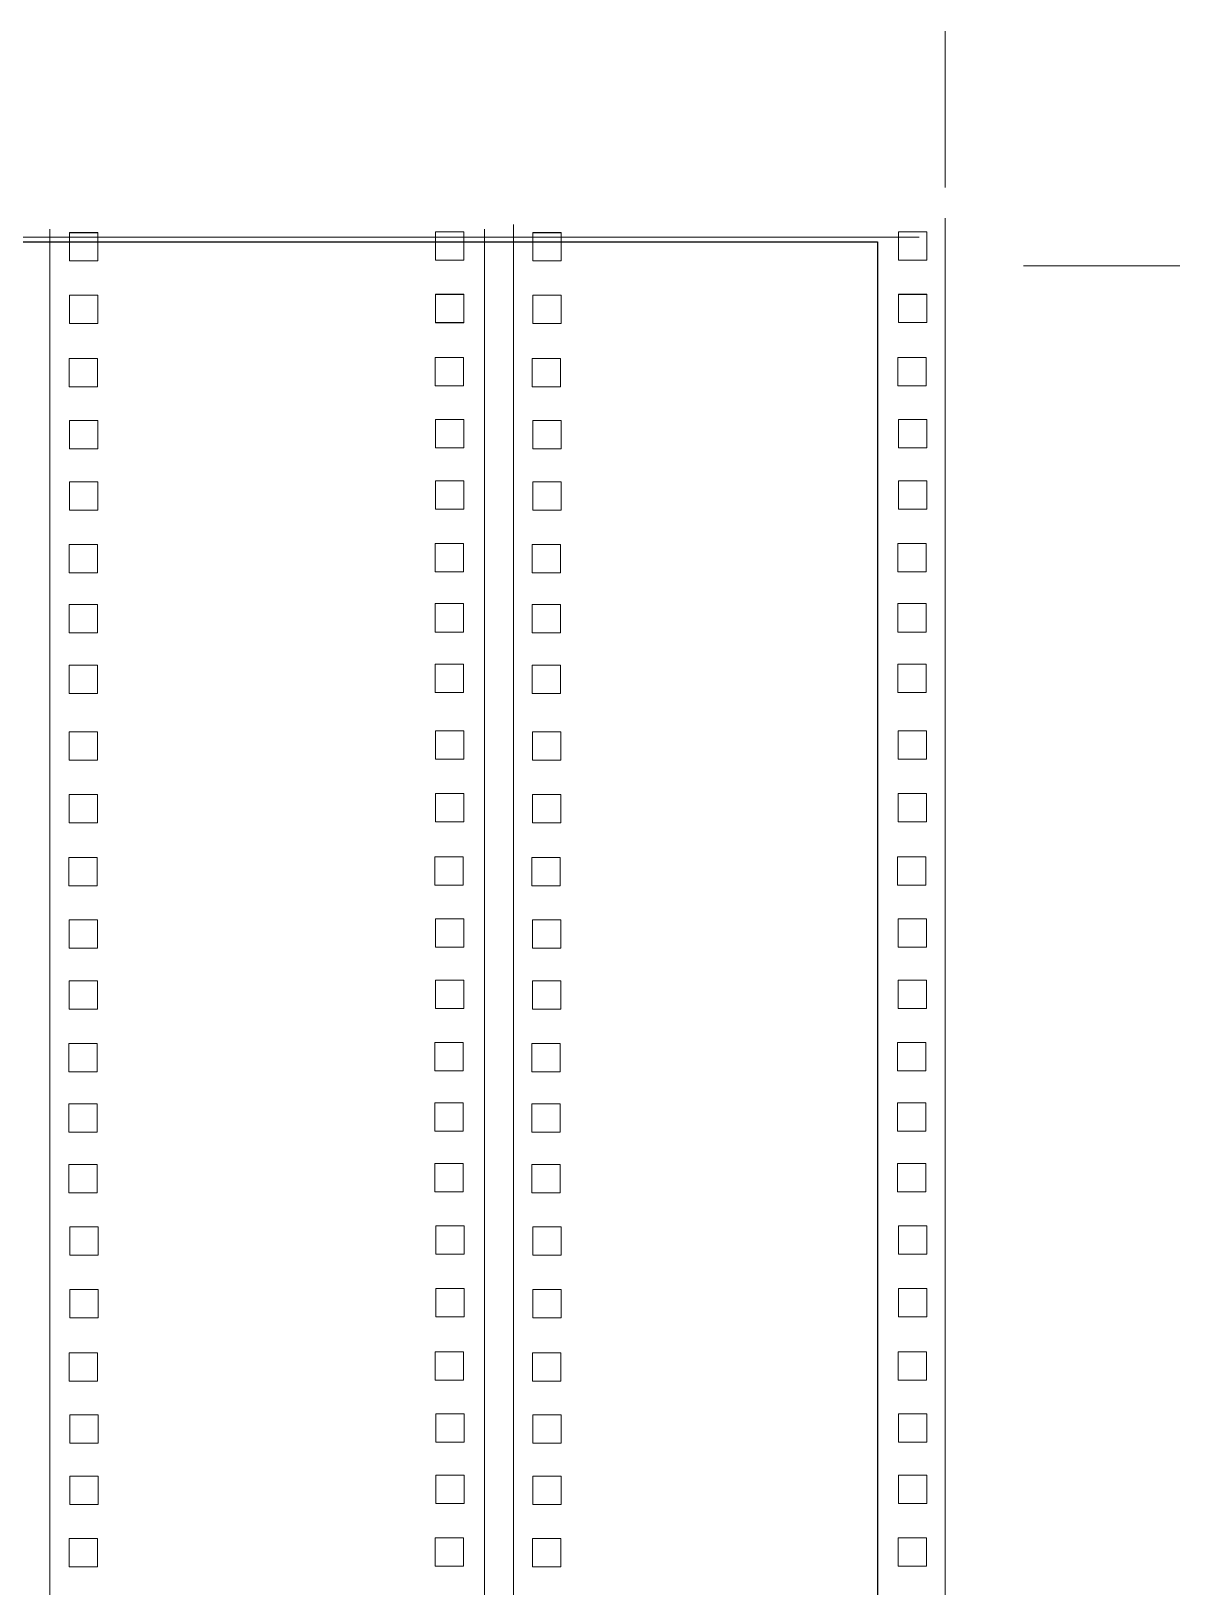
# Model space of a CAD drawing. Header units: inches. Extents: x 12 to 198, y 21 to 276.
# Drawn here: x 104.5 to 197.8, y 149.8 to 276.1 of the extents above; entities that cross this region are included whole.
import ezdxf

# ---------------------------------------------------------------- set-up
doc = ezdxf.new("R2010")
doc.units = ezdxf.units.IN
doc.header["$MEASUREMENT"] = 0
doc.layers.add('Capa 1', color=7, linetype='Continuous')
picture_1 = doc.add_image_def('image1.png', size_in_pixel=(874, 1383))

# ---------------------------------------------------------------- blocks, each defined once
blk = doc.blocks.new('block 15')
at = {"layer": 'Capa 1', "color": 7, "lineweight": 9}
blk.add_lwpolyline([(178.71, 276.06), (178.71, 263.36)], dxfattribs=at)
blk = doc.blocks.new('block 16')
at = {"layer": 'Capa 1', "color": 7, "lineweight": 9}
blk.add_lwpolyline([(197.76, 257.01), (185.06, 257.01)], dxfattribs=at)
blk = doc.blocks.new('block 10')
at = {"layer": 'Capa 1'}
for name in ['block 15', 'block 16']:
    blk.add_blockref(name, (0, 0), dxfattribs=at)
blk = doc.blocks.new('block 20')
at = {"layer": 'Capa 1'}
image = blk.add_image(picture_1, insert=(35.62, 43.38), size_in_units=(137.61, 215.58), dxfattribs=at)
blk = doc.blocks.new('block 357')
at = {"layer": 'Capa 1', "lineweight": 0}
blk.add_lwpolyline([(109.91, 232.11), (107.61, 232.11), (107.61, 234.41), (109.91, 234.41), (109.91, 232.11)], dxfattribs=at)
blk = doc.blocks.new('block 358')
at = {"layer": 'Capa 1', "lineweight": 0}
blk.add_lwpolyline([(109.91, 232.11), (107.61, 232.11), (107.61, 234.41), (109.91, 234.41), (109.91, 232.11), (109.91, 232.11)], dxfattribs=at)
blk = doc.blocks.new('block 359')
at = {"layer": 'Capa 1', "lineweight": 0}
blk.add_lwpolyline([(109.91, 227.23), (107.61, 227.23), (107.61, 229.53), (109.91, 229.53), (109.91, 227.23)], dxfattribs=at)
blk = doc.blocks.new('block 360')
at = {"layer": 'Capa 1', "lineweight": 0}
blk.add_lwpolyline([(109.91, 227.23), (107.61, 227.23), (107.61, 229.53), (109.91, 229.53), (109.91, 227.23), (109.91, 227.23)], dxfattribs=at)
blk = doc.blocks.new('block 361')
at = {"layer": 'Capa 1', "lineweight": 0}
blk.add_lwpolyline([(109.91, 222.3), (107.61, 222.3), (107.61, 224.6), (109.91, 224.6), (109.91, 222.3)], dxfattribs=at)
blk = doc.blocks.new('block 362')
at = {"layer": 'Capa 1', "lineweight": 0}
blk.add_lwpolyline([(109.91, 222.3), (107.61, 222.3), (107.61, 224.6), (109.91, 224.6), (109.91, 222.3), (109.91, 222.3)], dxfattribs=at)
blk = doc.blocks.new('block 363')
at = {"layer": 'Capa 1', "lineweight": 0}
blk.add_lwpolyline([(109.96, 237.19), (107.66, 237.19), (107.66, 239.49), (109.96, 239.49), (109.96, 237.19)], dxfattribs=at)
blk = doc.blocks.new('block 364')
at = {"layer": 'Capa 1', "lineweight": 0}
blk.add_lwpolyline([(109.96, 237.19), (107.66, 237.19), (107.66, 239.49), (109.96, 239.49), (109.96, 237.19), (109.96, 237.19)], dxfattribs=at)
blk = doc.blocks.new('block 365')
at = {"layer": 'Capa 1', "lineweight": 0}
blk.add_lwpolyline([(109.96, 252.33), (107.66, 252.33), (107.66, 254.63), (109.96, 254.63), (109.96, 252.33)], dxfattribs=at)
blk = doc.blocks.new('block 366')
at = {"layer": 'Capa 1', "lineweight": 0}
blk.add_lwpolyline([(109.96, 252.33), (107.66, 252.33), (107.66, 254.63), (109.96, 254.63), (109.96, 252.33), (109.96, 252.33)], dxfattribs=at)
blk = doc.blocks.new('block 367')
at = {"layer": 'Capa 1', "lineweight": 0}
blk.add_lwpolyline([(109.91, 247.2), (107.61, 247.2), (107.61, 249.5), (109.91, 249.5), (109.91, 247.2)], dxfattribs=at)
blk = doc.blocks.new('block 368')
at = {"layer": 'Capa 1', "lineweight": 0}
blk.add_lwpolyline([(109.91, 247.2), (107.61, 247.2), (107.61, 249.5), (109.91, 249.5), (109.91, 247.2), (109.91, 247.2)], dxfattribs=at)
blk = doc.blocks.new('block 369')
at = {"layer": 'Capa 1', "lineweight": 0}
blk.add_lwpolyline([(109.96, 242.16), (107.66, 242.16), (107.66, 244.46), (109.96, 244.46), (109.96, 242.16)], dxfattribs=at)
blk = doc.blocks.new('block 370')
at = {"layer": 'Capa 1', "lineweight": 0}
blk.add_lwpolyline([(109.96, 242.16), (107.66, 242.16), (107.66, 244.46), (109.96, 244.46), (109.96, 242.16), (109.96, 242.16)], dxfattribs=at)
blk = doc.blocks.new('block 371')
at = {"layer": 'Capa 1', "lineweight": 0}
blk.add_lwpolyline([(109.96, 257.41), (107.66, 257.41), (107.66, 259.71), (109.96, 259.71), (109.96, 257.41)], dxfattribs=at)
blk = doc.blocks.new('block 372')
at = {"layer": 'Capa 1', "lineweight": 0}
blk.add_lwpolyline([(109.96, 257.41), (107.66, 257.41), (107.66, 259.7), (109.96, 259.7), (109.96, 257.41), (109.96, 257.41)], dxfattribs=at)
blk = doc.blocks.new('block 373')
at = {"layer": 'Capa 1', "lineweight": 0}
blk.add_lwpolyline([(109.89, 191.6), (107.59, 191.6), (107.59, 193.9), (109.89, 193.9), (109.89, 191.6)], dxfattribs=at)
blk = doc.blocks.new('block 374')
at = {"layer": 'Capa 1', "lineweight": 0}
blk.add_lwpolyline([(109.89, 191.6), (107.59, 191.6), (107.59, 193.9), (109.89, 193.9), (109.89, 191.6), (109.89, 191.6)], dxfattribs=at)
blk = doc.blocks.new('block 375')
at = {"layer": 'Capa 1', "lineweight": 0}
blk.add_lwpolyline([(109.89, 186.71), (107.59, 186.71), (107.59, 189.01), (109.89, 189.01), (109.89, 186.71)], dxfattribs=at)
blk = doc.blocks.new('block 376')
at = {"layer": 'Capa 1', "lineweight": 0}
blk.add_lwpolyline([(109.89, 186.71), (107.59, 186.71), (107.59, 189.01), (109.89, 189.01), (109.89, 186.71), (109.89, 186.71)], dxfattribs=at)
blk = doc.blocks.new('block 377')
at = {"layer": 'Capa 1', "lineweight": 0}
blk.add_lwpolyline([(109.89, 181.79), (107.59, 181.79), (107.59, 184.09), (109.89, 184.09), (109.89, 181.79)], dxfattribs=at)
blk = doc.blocks.new('block 378')
at = {"layer": 'Capa 1', "lineweight": 0}
blk.add_lwpolyline([(109.89, 181.79), (107.59, 181.79), (107.59, 184.09), (109.89, 184.09), (109.89, 181.79), (109.89, 181.79)], dxfattribs=at)
blk = doc.blocks.new('block 379')
at = {"layer": 'Capa 1', "lineweight": 0}
blk.add_lwpolyline([(109.93, 196.68), (107.63, 196.68), (107.63, 198.98), (109.93, 198.98), (109.93, 196.68)], dxfattribs=at)
blk = doc.blocks.new('block 380')
at = {"layer": 'Capa 1', "lineweight": 0}
blk.add_lwpolyline([(109.93, 196.68), (107.63, 196.68), (107.63, 198.98), (109.93, 198.98), (109.93, 196.68), (109.93, 196.68)], dxfattribs=at)
blk = doc.blocks.new('block 381')
at = {"layer": 'Capa 1', "lineweight": 0}
blk.add_lwpolyline([(109.93, 211.81), (107.63, 211.81), (107.63, 214.11), (109.93, 214.11), (109.93, 211.81)], dxfattribs=at)
blk = doc.blocks.new('block 382')
at = {"layer": 'Capa 1', "lineweight": 0}
blk.add_lwpolyline([(109.93, 211.81), (107.63, 211.81), (107.63, 214.12), (109.93, 214.12), (109.93, 211.81), (109.93, 211.81)], dxfattribs=at)
blk = doc.blocks.new('block 383')
at = {"layer": 'Capa 1', "lineweight": 0}
blk.add_lwpolyline([(109.89, 206.69), (107.59, 206.69), (107.59, 208.99), (109.89, 208.99), (109.89, 206.69)], dxfattribs=at)
blk = doc.blocks.new('block 384')
at = {"layer": 'Capa 1', "lineweight": 0}
blk.add_lwpolyline([(109.89, 206.69), (107.59, 206.69), (107.59, 208.99), (109.89, 208.99), (109.89, 206.69), (109.89, 206.69)], dxfattribs=at)
blk = doc.blocks.new('block 385')
at = {"layer": 'Capa 1', "lineweight": 0}
blk.add_lwpolyline([(109.93, 201.65), (107.63, 201.65), (107.63, 203.95), (109.93, 203.95), (109.93, 201.65)], dxfattribs=at)
blk = doc.blocks.new('block 386')
at = {"layer": 'Capa 1', "lineweight": 0}
blk.add_lwpolyline([(109.93, 201.65), (107.63, 201.65), (107.63, 203.95), (109.93, 203.95), (109.93, 201.65), (109.93, 201.65)], dxfattribs=at)
blk = doc.blocks.new('block 387')
at = {"layer": 'Capa 1', "lineweight": 0}
blk.add_lwpolyline([(109.93, 216.89), (107.63, 216.89), (107.63, 219.19), (109.93, 219.19), (109.93, 216.89)], dxfattribs=at)
blk = doc.blocks.new('block 388')
at = {"layer": 'Capa 1', "lineweight": 0}
blk.add_lwpolyline([(109.93, 216.89), (107.63, 216.89), (107.63, 219.19), (109.93, 219.19), (109.93, 216.89), (109.93, 216.89)], dxfattribs=at)
blk = doc.blocks.new('block 389')
at = {"layer": 'Capa 1', "lineweight": 0}
blk.add_lwpolyline([(109.92, 151.43), (107.62, 151.43), (107.62, 153.73), (109.92, 153.73), (109.92, 151.43)], dxfattribs=at)
blk = doc.blocks.new('block 390')
at = {"layer": 'Capa 1', "lineweight": 0}
blk.add_lwpolyline([(109.92, 151.43), (107.62, 151.43), (107.62, 153.73), (109.92, 153.73), (109.92, 151.43), (109.92, 151.43)], dxfattribs=at)
blk = doc.blocks.new('block 395')
at = {"layer": 'Capa 1', "lineweight": 0}
blk.add_lwpolyline([(109.97, 156.5), (107.67, 156.5), (107.67, 158.8), (109.97, 158.8), (109.97, 156.5)], dxfattribs=at)
blk = doc.blocks.new('block 396')
at = {"layer": 'Capa 1', "lineweight": 0}
blk.add_lwpolyline([(109.97, 156.5), (107.67, 156.5), (107.67, 158.8), (109.97, 158.8), (109.97, 156.5), (109.97, 156.5)], dxfattribs=at)
blk = doc.blocks.new('block 397')
at = {"layer": 'Capa 1', "lineweight": 0}
blk.add_lwpolyline([(109.97, 171.64), (107.67, 171.64), (107.67, 173.94), (109.97, 173.94), (109.97, 171.64)], dxfattribs=at)
blk = doc.blocks.new('block 398')
at = {"layer": 'Capa 1', "lineweight": 0}
blk.add_lwpolyline([(109.97, 171.64), (107.67, 171.64), (107.67, 173.94), (109.97, 173.94), (109.97, 171.64), (109.97, 171.64)], dxfattribs=at)
blk = doc.blocks.new('block 399')
at = {"layer": 'Capa 1', "lineweight": 0}
blk.add_lwpolyline([(109.92, 166.51), (107.62, 166.51), (107.62, 168.81), (109.92, 168.81), (109.92, 166.51)], dxfattribs=at)
blk = doc.blocks.new('block 400')
at = {"layer": 'Capa 1', "lineweight": 0}
blk.add_lwpolyline([(109.92, 166.51), (107.62, 166.51), (107.62, 168.81), (109.92, 168.81), (109.92, 166.51), (109.92, 166.51)], dxfattribs=at)
blk = doc.blocks.new('block 401')
at = {"layer": 'Capa 1', "lineweight": 0}
blk.add_lwpolyline([(109.97, 161.48), (107.67, 161.48), (107.67, 163.78), (109.97, 163.78), (109.97, 161.48)], dxfattribs=at)
blk = doc.blocks.new('block 402')
at = {"layer": 'Capa 1', "lineweight": 0}
blk.add_lwpolyline([(109.97, 161.48), (107.67, 161.48), (107.67, 163.78), (109.97, 163.78), (109.97, 161.48), (109.97, 161.48)], dxfattribs=at)
blk = doc.blocks.new('block 403')
at = {"layer": 'Capa 1', "lineweight": 0}
blk.add_lwpolyline([(109.97, 176.72), (107.67, 176.72), (107.67, 179.02), (109.97, 179.02), (109.97, 176.72)], dxfattribs=at)
blk = doc.blocks.new('block 404')
at = {"layer": 'Capa 1', "lineweight": 0}
blk.add_lwpolyline([(109.97, 176.72), (107.67, 176.72), (107.67, 179.02), (109.97, 179.02), (109.97, 176.72), (109.97, 176.72)], dxfattribs=at)
blk = doc.blocks.new('block 443')
at = {"layer": 'Capa 1', "lineweight": 0}
blk.add_lwpolyline([(139.62, 232.19), (137.32, 232.19), (137.32, 234.49), (139.62, 234.49), (139.62, 232.19)], dxfattribs=at)
blk = doc.blocks.new('block 444')
at = {"layer": 'Capa 1', "lineweight": 0}
blk.add_lwpolyline([(139.62, 232.19), (137.32, 232.19), (137.32, 234.49), (139.62, 234.49), (139.62, 232.19), (139.62, 232.19)], dxfattribs=at)
blk = doc.blocks.new('block 445')
at = {"layer": 'Capa 1', "lineweight": 0}
blk.add_lwpolyline([(139.62, 227.3), (137.32, 227.3), (137.32, 229.6), (139.62, 229.6), (139.62, 227.3)], dxfattribs=at)
blk = doc.blocks.new('block 446')
at = {"layer": 'Capa 1', "lineweight": 0}
blk.add_lwpolyline([(139.62, 227.3), (137.32, 227.3), (137.32, 229.6), (139.62, 229.6), (139.62, 227.3), (139.62, 227.3)], dxfattribs=at)
blk = doc.blocks.new('block 447')
at = {"layer": 'Capa 1', "lineweight": 0}
blk.add_lwpolyline([(139.62, 222.38), (137.32, 222.38), (137.32, 224.68), (139.62, 224.68), (139.62, 222.38)], dxfattribs=at)
blk = doc.blocks.new('block 448')
at = {"layer": 'Capa 1', "lineweight": 0}
blk.add_lwpolyline([(139.62, 222.38), (137.32, 222.38), (137.32, 224.68), (139.62, 224.68), (139.62, 222.38), (139.62, 222.38)], dxfattribs=at)
blk = doc.blocks.new('block 449')
at = {"layer": 'Capa 1', "lineweight": 0}
blk.add_lwpolyline([(139.66, 237.27), (137.36, 237.27), (137.36, 239.57), (139.66, 239.57), (139.66, 237.27)], dxfattribs=at)
blk = doc.blocks.new('block 450')
at = {"layer": 'Capa 1', "lineweight": 0}
blk.add_lwpolyline([(139.66, 237.27), (137.36, 237.27), (137.36, 239.57), (139.66, 239.57), (139.66, 237.27), (139.66, 237.27)], dxfattribs=at)
blk = doc.blocks.new('block 451')
at = {"layer": 'Capa 1', "lineweight": 0}
blk.add_lwpolyline([(139.66, 252.4), (137.36, 252.4), (137.36, 254.71), (139.66, 254.71), (139.66, 252.4)], dxfattribs=at)
blk = doc.blocks.new('block 452')
at = {"layer": 'Capa 1', "lineweight": 0}
blk.add_lwpolyline([(139.66, 252.41), (137.36, 252.41), (137.36, 254.7), (139.66, 254.7), (139.66, 252.41), (139.66, 252.41)], dxfattribs=at)
blk = doc.blocks.new('block 453')
at = {"layer": 'Capa 1', "lineweight": 0}
blk.add_lwpolyline([(139.62, 247.28), (137.32, 247.28), (137.32, 249.58), (139.62, 249.58), (139.62, 247.28)], dxfattribs=at)
blk = doc.blocks.new('block 454')
at = {"layer": 'Capa 1', "lineweight": 0}
blk.add_lwpolyline([(139.62, 247.28), (137.32, 247.28), (137.32, 249.58), (139.62, 249.58), (139.62, 247.28), (139.62, 247.28)], dxfattribs=at)
blk = doc.blocks.new('block 455')
at = {"layer": 'Capa 1', "lineweight": 0}
blk.add_lwpolyline([(139.66, 242.24), (137.36, 242.24), (137.36, 244.54), (139.66, 244.54), (139.66, 242.24)], dxfattribs=at)
blk = doc.blocks.new('block 456')
at = {"layer": 'Capa 1', "lineweight": 0}
blk.add_lwpolyline([(139.66, 242.24), (137.36, 242.24), (137.36, 244.54), (139.66, 244.54), (139.66, 242.24), (139.66, 242.24)], dxfattribs=at)
blk = doc.blocks.new('block 457')
at = {"layer": 'Capa 1', "lineweight": 0}
blk.add_lwpolyline([(139.66, 257.48), (137.36, 257.48), (137.36, 259.78), (139.66, 259.78), (139.66, 257.48)], dxfattribs=at)
blk = doc.blocks.new('block 458')
at = {"layer": 'Capa 1', "lineweight": 0}
blk.add_lwpolyline([(139.66, 257.48), (137.36, 257.48), (137.36, 259.78), (139.66, 259.78), (139.66, 257.48), (139.66, 257.48)], dxfattribs=at)
blk = doc.blocks.new('block 459')
at = {"layer": 'Capa 1', "lineweight": 0}
blk.add_lwpolyline([(139.59, 191.68), (137.29, 191.68), (137.29, 193.98), (139.59, 193.98), (139.59, 191.68)], dxfattribs=at)
blk = doc.blocks.new('block 460')
at = {"layer": 'Capa 1', "lineweight": 0}
blk.add_lwpolyline([(139.59, 191.68), (137.29, 191.68), (137.29, 193.98), (139.59, 193.98), (139.59, 191.68), (139.59, 191.68)], dxfattribs=at)
blk = doc.blocks.new('block 461')
at = {"layer": 'Capa 1', "lineweight": 0}
blk.add_lwpolyline([(139.59, 186.79), (137.29, 186.79), (137.29, 189.09), (139.59, 189.09), (139.59, 186.79)], dxfattribs=at)
blk = doc.blocks.new('block 462')
at = {"layer": 'Capa 1', "lineweight": 0}
blk.add_lwpolyline([(139.59, 186.79), (137.29, 186.79), (137.29, 189.09), (139.59, 189.09), (139.59, 186.79), (139.59, 186.79)], dxfattribs=at)
blk = doc.blocks.new('block 463')
at = {"layer": 'Capa 1', "lineweight": 0}
blk.add_lwpolyline([(139.59, 181.86), (137.29, 181.86), (137.29, 184.16), (139.59, 184.16), (139.59, 181.86)], dxfattribs=at)
blk = doc.blocks.new('block 464')
at = {"layer": 'Capa 1', "lineweight": 0}
blk.add_lwpolyline([(139.59, 181.86), (137.29, 181.86), (137.29, 184.16), (139.59, 184.16), (139.59, 181.86), (139.59, 181.86)], dxfattribs=at)
blk = doc.blocks.new('block 465')
at = {"layer": 'Capa 1', "lineweight": 0}
blk.add_lwpolyline([(139.64, 196.75), (137.34, 196.75), (137.34, 199.05), (139.64, 199.05), (139.64, 196.75)], dxfattribs=at)
blk = doc.blocks.new('block 466')
at = {"layer": 'Capa 1', "lineweight": 0}
blk.add_lwpolyline([(139.64, 196.75), (137.34, 196.75), (137.34, 199.05), (139.64, 199.05), (139.64, 196.75), (139.64, 196.75)], dxfattribs=at)
blk = doc.blocks.new('block 467')
at = {"layer": 'Capa 1', "lineweight": 0}
blk.add_lwpolyline([(139.64, 211.89), (137.34, 211.89), (137.34, 214.19), (139.64, 214.19), (139.64, 211.89)], dxfattribs=at)
blk = doc.blocks.new('block 468')
at = {"layer": 'Capa 1', "lineweight": 0}
blk.add_lwpolyline([(139.64, 211.89), (137.34, 211.89), (137.34, 214.19), (139.64, 214.19), (139.64, 211.89), (139.64, 211.89)], dxfattribs=at)
blk = doc.blocks.new('block 469')
at = {"layer": 'Capa 1', "lineweight": 0}
blk.add_lwpolyline([(139.59, 206.76), (137.29, 206.76), (137.29, 209.06), (139.59, 209.06), (139.59, 206.76)], dxfattribs=at)
blk = doc.blocks.new('block 470')
at = {"layer": 'Capa 1', "lineweight": 0}
blk.add_lwpolyline([(139.59, 206.76), (137.29, 206.76), (137.29, 209.06), (139.59, 209.06), (139.59, 206.76), (139.59, 206.76)], dxfattribs=at)
blk = doc.blocks.new('block 471')
at = {"layer": 'Capa 1', "lineweight": 0}
blk.add_lwpolyline([(139.64, 201.73), (137.34, 201.73), (137.34, 204.03), (139.64, 204.03), (139.64, 201.73)], dxfattribs=at)
blk = doc.blocks.new('block 472')
at = {"layer": 'Capa 1', "lineweight": 0}
blk.add_lwpolyline([(139.64, 201.73), (137.34, 201.73), (137.34, 204.03), (139.64, 204.03), (139.64, 201.73), (139.64, 201.73)], dxfattribs=at)
blk = doc.blocks.new('block 473')
at = {"layer": 'Capa 1', "lineweight": 0}
blk.add_lwpolyline([(139.64, 216.97), (137.34, 216.97), (137.34, 219.27), (139.64, 219.27), (139.64, 216.97)], dxfattribs=at)
blk = doc.blocks.new('block 474')
at = {"layer": 'Capa 1', "lineweight": 0}
blk.add_lwpolyline([(139.64, 216.97), (137.34, 216.97), (137.34, 219.27), (139.64, 219.27), (139.64, 216.97), (139.64, 216.97)], dxfattribs=at)
blk = doc.blocks.new('block 475')
at = {"layer": 'Capa 1', "lineweight": 0}
blk.add_lwpolyline([(139.63, 151.5), (137.33, 151.5), (137.33, 153.8), (139.63, 153.8), (139.63, 151.5)], dxfattribs=at)
blk = doc.blocks.new('block 476')
at = {"layer": 'Capa 1', "lineweight": 0}
blk.add_lwpolyline([(139.63, 151.5), (137.33, 151.5), (137.33, 153.8), (139.63, 153.8), (139.63, 151.5), (139.63, 151.5)], dxfattribs=at)
blk = doc.blocks.new('block 481')
at = {"layer": 'Capa 1', "lineweight": 0}
blk.add_lwpolyline([(139.67, 156.58), (137.37, 156.58), (137.37, 158.88), (139.67, 158.88), (139.67, 156.58)], dxfattribs=at)
blk = doc.blocks.new('block 482')
at = {"layer": 'Capa 1', "lineweight": 0}
blk.add_lwpolyline([(139.67, 156.58), (137.37, 156.58), (137.37, 158.88), (139.67, 158.88), (139.67, 156.58), (139.67, 156.58)], dxfattribs=at)
blk = doc.blocks.new('block 483')
at = {"layer": 'Capa 1', "lineweight": 0}
blk.add_lwpolyline([(139.67, 171.72), (137.37, 171.72), (137.37, 174.02), (139.67, 174.02), (139.67, 171.72)], dxfattribs=at)
blk = doc.blocks.new('block 484')
at = {"layer": 'Capa 1', "lineweight": 0}
blk.add_lwpolyline([(139.67, 171.72), (137.37, 171.72), (137.37, 174.02), (139.67, 174.02), (139.67, 171.72), (139.67, 171.72)], dxfattribs=at)
blk = doc.blocks.new('block 485')
at = {"layer": 'Capa 1', "lineweight": 0}
blk.add_lwpolyline([(139.63, 166.59), (137.33, 166.59), (137.33, 168.89), (139.63, 168.89), (139.63, 166.59)], dxfattribs=at)
blk = doc.blocks.new('block 486')
at = {"layer": 'Capa 1', "lineweight": 0}
blk.add_lwpolyline([(139.63, 166.59), (137.33, 166.59), (137.33, 168.89), (139.63, 168.89), (139.63, 166.59), (139.63, 166.59)], dxfattribs=at)
blk = doc.blocks.new('block 487')
at = {"layer": 'Capa 1', "lineweight": 0}
blk.add_lwpolyline([(139.67, 161.55), (137.37, 161.55), (137.37, 163.85), (139.67, 163.85), (139.67, 161.55)], dxfattribs=at)
blk = doc.blocks.new('block 488')
at = {"layer": 'Capa 1', "lineweight": 0}
blk.add_lwpolyline([(139.67, 161.55), (137.37, 161.55), (137.37, 163.85), (139.67, 163.85), (139.67, 161.55), (139.67, 161.55)], dxfattribs=at)
blk = doc.blocks.new('block 489')
at = {"layer": 'Capa 1', "lineweight": 0}
blk.add_lwpolyline([(139.67, 176.8), (137.37, 176.8), (137.37, 179.1), (139.67, 179.1), (139.67, 176.8)], dxfattribs=at)
blk = doc.blocks.new('block 490')
at = {"layer": 'Capa 1', "lineweight": 0}
blk.add_lwpolyline([(139.67, 176.8), (137.37, 176.8), (137.37, 179.1), (139.67, 179.1), (139.67, 176.8), (139.67, 176.8)], dxfattribs=at)
blk = doc.blocks.new('block 529')
at = {"layer": 'Capa 1', "lineweight": 0}
blk.add_lwpolyline([(147.49, 232.11), (145.19, 232.11), (145.19, 234.41), (147.49, 234.41), (147.49, 232.11)], dxfattribs=at)
blk = doc.blocks.new('block 530')
at = {"layer": 'Capa 1', "lineweight": 0}
blk.add_lwpolyline([(147.49, 232.11), (145.19, 232.11), (145.19, 234.41), (147.49, 234.41), (147.49, 232.11), (147.49, 232.11)], dxfattribs=at)
blk = doc.blocks.new('block 531')
at = {"layer": 'Capa 1', "lineweight": 0}
blk.add_lwpolyline([(147.49, 227.23), (145.19, 227.23), (145.19, 229.53), (147.49, 229.53), (147.49, 227.23)], dxfattribs=at)
blk = doc.blocks.new('block 532')
at = {"layer": 'Capa 1', "lineweight": 0}
blk.add_lwpolyline([(147.49, 227.23), (145.19, 227.23), (145.19, 229.53), (147.49, 229.53), (147.49, 227.23), (147.49, 227.23)], dxfattribs=at)
blk = doc.blocks.new('block 533')
at = {"layer": 'Capa 1', "lineweight": 0}
blk.add_lwpolyline([(147.49, 222.3), (145.19, 222.3), (145.19, 224.6), (147.49, 224.6), (147.49, 222.3)], dxfattribs=at)
blk = doc.blocks.new('block 534')
at = {"layer": 'Capa 1', "lineweight": 0}
blk.add_lwpolyline([(147.49, 222.3), (145.19, 222.3), (145.19, 224.6), (147.49, 224.6), (147.49, 222.3), (147.49, 222.3)], dxfattribs=at)
blk = doc.blocks.new('block 535')
at = {"layer": 'Capa 1', "lineweight": 0}
blk.add_lwpolyline([(147.54, 237.19), (145.24, 237.19), (145.24, 239.49), (147.54, 239.49), (147.54, 237.19)], dxfattribs=at)
blk = doc.blocks.new('block 536')
at = {"layer": 'Capa 1', "lineweight": 0}
blk.add_lwpolyline([(147.54, 237.19), (145.24, 237.19), (145.24, 239.49), (147.54, 239.49), (147.54, 237.19), (147.54, 237.19)], dxfattribs=at)
blk = doc.blocks.new('block 537')
at = {"layer": 'Capa 1', "lineweight": 0}
blk.add_lwpolyline([(147.54, 252.33), (145.24, 252.33), (145.24, 254.63), (147.54, 254.63), (147.54, 252.33)], dxfattribs=at)
blk = doc.blocks.new('block 538')
at = {"layer": 'Capa 1', "lineweight": 0}
blk.add_lwpolyline([(147.54, 252.33), (145.24, 252.33), (145.24, 254.63), (147.54, 254.63), (147.54, 252.33), (147.54, 252.33)], dxfattribs=at)
blk = doc.blocks.new('block 539')
at = {"layer": 'Capa 1', "lineweight": 0}
blk.add_lwpolyline([(147.49, 247.2), (145.19, 247.2), (145.19, 249.5), (147.49, 249.5), (147.49, 247.2)], dxfattribs=at)
blk = doc.blocks.new('block 540')
at = {"layer": 'Capa 1', "lineweight": 0}
blk.add_lwpolyline([(147.49, 247.2), (145.19, 247.2), (145.19, 249.5), (147.49, 249.5), (147.49, 247.2), (147.49, 247.2)], dxfattribs=at)
blk = doc.blocks.new('block 541')
at = {"layer": 'Capa 1', "lineweight": 0}
blk.add_lwpolyline([(147.54, 242.16), (145.24, 242.16), (145.24, 244.46), (147.54, 244.46), (147.54, 242.16)], dxfattribs=at)
blk = doc.blocks.new('block 542')
at = {"layer": 'Capa 1', "lineweight": 0}
blk.add_lwpolyline([(147.54, 242.16), (145.24, 242.16), (145.24, 244.46), (147.54, 244.46), (147.54, 242.16), (147.54, 242.16)], dxfattribs=at)
blk = doc.blocks.new('block 543')
at = {"layer": 'Capa 1', "lineweight": 0}
blk.add_lwpolyline([(147.54, 257.41), (145.24, 257.41), (145.24, 259.71), (147.54, 259.71), (147.54, 257.41)], dxfattribs=at)
blk = doc.blocks.new('block 544')
at = {"layer": 'Capa 1', "lineweight": 0}
blk.add_lwpolyline([(147.54, 257.41), (145.24, 257.41), (145.24, 259.7), (147.54, 259.7), (147.54, 257.41), (147.54, 257.41)], dxfattribs=at)
blk = doc.blocks.new('block 545')
at = {"layer": 'Capa 1', "lineweight": 0}
blk.add_lwpolyline([(147.47, 191.6), (145.17, 191.6), (145.17, 193.9), (147.47, 193.9), (147.47, 191.6)], dxfattribs=at)
blk = doc.blocks.new('block 546')
at = {"layer": 'Capa 1', "lineweight": 0}
blk.add_lwpolyline([(147.47, 191.6), (145.17, 191.6), (145.17, 193.9), (147.47, 193.9), (147.47, 191.6), (147.47, 191.6)], dxfattribs=at)
blk = doc.blocks.new('block 547')
at = {"layer": 'Capa 1', "lineweight": 0}
blk.add_lwpolyline([(147.47, 186.71), (145.17, 186.71), (145.17, 189.01), (147.47, 189.01), (147.47, 186.71)], dxfattribs=at)
blk = doc.blocks.new('block 548')
at = {"layer": 'Capa 1', "lineweight": 0}
blk.add_lwpolyline([(147.47, 186.71), (145.17, 186.71), (145.17, 189.01), (147.47, 189.01), (147.47, 186.71), (147.47, 186.71)], dxfattribs=at)
blk = doc.blocks.new('block 549')
at = {"layer": 'Capa 1', "lineweight": 0}
blk.add_lwpolyline([(147.47, 181.79), (145.17, 181.79), (145.17, 184.09), (147.47, 184.09), (147.47, 181.79)], dxfattribs=at)
blk = doc.blocks.new('block 550')
at = {"layer": 'Capa 1', "lineweight": 0}
blk.add_lwpolyline([(147.47, 181.79), (145.17, 181.79), (145.17, 184.09), (147.47, 184.09), (147.47, 181.79), (147.47, 181.79)], dxfattribs=at)
blk = doc.blocks.new('block 551')
at = {"layer": 'Capa 1', "lineweight": 0}
blk.add_lwpolyline([(147.52, 196.68), (145.22, 196.68), (145.22, 198.98), (147.52, 198.98), (147.52, 196.68)], dxfattribs=at)
blk = doc.blocks.new('block 552')
at = {"layer": 'Capa 1', "lineweight": 0}
blk.add_lwpolyline([(147.52, 196.68), (145.22, 196.68), (145.22, 198.98), (147.52, 198.98), (147.52, 196.68), (147.52, 196.68)], dxfattribs=at)
blk = doc.blocks.new('block 553')
at = {"layer": 'Capa 1', "lineweight": 0}
blk.add_lwpolyline([(147.52, 211.81), (145.22, 211.81), (145.22, 214.11), (147.52, 214.11), (147.52, 211.81)], dxfattribs=at)
blk = doc.blocks.new('block 554')
at = {"layer": 'Capa 1', "lineweight": 0}
blk.add_lwpolyline([(147.52, 211.81), (145.22, 211.81), (145.22, 214.12), (147.52, 214.12), (147.52, 211.81), (147.52, 211.81)], dxfattribs=at)
blk = doc.blocks.new('block 555')
at = {"layer": 'Capa 1', "lineweight": 0}
blk.add_lwpolyline([(147.47, 206.69), (145.17, 206.69), (145.17, 208.99), (147.47, 208.99), (147.47, 206.69)], dxfattribs=at)
blk = doc.blocks.new('block 556')
at = {"layer": 'Capa 1', "lineweight": 0}
blk.add_lwpolyline([(147.47, 206.69), (145.17, 206.69), (145.17, 208.99), (147.47, 208.99), (147.47, 206.69), (147.47, 206.69)], dxfattribs=at)
blk = doc.blocks.new('block 557')
at = {"layer": 'Capa 1', "lineweight": 0}
blk.add_lwpolyline([(147.52, 201.65), (145.22, 201.65), (145.22, 203.95), (147.52, 203.95), (147.52, 201.65)], dxfattribs=at)
blk = doc.blocks.new('block 558')
at = {"layer": 'Capa 1', "lineweight": 0}
blk.add_lwpolyline([(147.52, 201.65), (145.22, 201.65), (145.22, 203.95), (147.52, 203.95), (147.52, 201.65), (147.52, 201.65)], dxfattribs=at)
blk = doc.blocks.new('block 559')
at = {"layer": 'Capa 1', "lineweight": 0}
blk.add_lwpolyline([(147.52, 216.89), (145.22, 216.89), (145.22, 219.19), (147.52, 219.19), (147.52, 216.89)], dxfattribs=at)
blk = doc.blocks.new('block 560')
at = {"layer": 'Capa 1', "lineweight": 0}
blk.add_lwpolyline([(147.52, 216.89), (145.22, 216.89), (145.22, 219.19), (147.52, 219.19), (147.52, 216.89), (147.52, 216.89)], dxfattribs=at)
blk = doc.blocks.new('block 561')
at = {"layer": 'Capa 1', "lineweight": 0}
blk.add_lwpolyline([(147.51, 151.43), (145.21, 151.43), (145.21, 153.73), (147.51, 153.73), (147.51, 151.43)], dxfattribs=at)
blk = doc.blocks.new('block 562')
at = {"layer": 'Capa 1', "lineweight": 0}
blk.add_lwpolyline([(147.51, 151.43), (145.21, 151.43), (145.21, 153.73), (147.51, 153.73), (147.51, 151.43), (147.51, 151.43)], dxfattribs=at)
blk = doc.blocks.new('block 567')
at = {"layer": 'Capa 1', "lineweight": 0}
blk.add_lwpolyline([(147.55, 156.5), (145.25, 156.5), (145.25, 158.8), (147.55, 158.8), (147.55, 156.5)], dxfattribs=at)
blk = doc.blocks.new('block 568')
at = {"layer": 'Capa 1', "lineweight": 0}
blk.add_lwpolyline([(147.55, 156.5), (145.25, 156.5), (145.25, 158.8), (147.55, 158.8), (147.55, 156.5), (147.55, 156.5)], dxfattribs=at)
blk = doc.blocks.new('block 569')
at = {"layer": 'Capa 1', "lineweight": 0}
blk.add_lwpolyline([(147.55, 171.64), (145.25, 171.64), (145.25, 173.94), (147.55, 173.94), (147.55, 171.64)], dxfattribs=at)
blk = doc.blocks.new('block 570')
at = {"layer": 'Capa 1', "lineweight": 0}
blk.add_lwpolyline([(147.55, 171.64), (145.25, 171.64), (145.25, 173.94), (147.55, 173.94), (147.55, 171.64), (147.55, 171.64)], dxfattribs=at)
blk = doc.blocks.new('block 571')
at = {"layer": 'Capa 1', "lineweight": 0}
blk.add_lwpolyline([(147.51, 166.51), (145.21, 166.51), (145.21, 168.81), (147.51, 168.81), (147.51, 166.51)], dxfattribs=at)
blk = doc.blocks.new('block 572')
at = {"layer": 'Capa 1', "lineweight": 0}
blk.add_lwpolyline([(147.51, 166.51), (145.21, 166.51), (145.21, 168.81), (147.51, 168.81), (147.51, 166.51), (147.51, 166.51)], dxfattribs=at)
blk = doc.blocks.new('block 573')
at = {"layer": 'Capa 1', "lineweight": 0}
blk.add_lwpolyline([(147.55, 161.48), (145.25, 161.48), (145.25, 163.78), (147.55, 163.78), (147.55, 161.48)], dxfattribs=at)
blk = doc.blocks.new('block 574')
at = {"layer": 'Capa 1', "lineweight": 0}
blk.add_lwpolyline([(147.55, 161.48), (145.25, 161.48), (145.25, 163.78), (147.55, 163.78), (147.55, 161.48), (147.55, 161.48)], dxfattribs=at)
blk = doc.blocks.new('block 575')
at = {"layer": 'Capa 1', "lineweight": 0}
blk.add_lwpolyline([(147.55, 176.72), (145.25, 176.72), (145.25, 179.02), (147.55, 179.02), (147.55, 176.72)], dxfattribs=at)
blk = doc.blocks.new('block 576')
at = {"layer": 'Capa 1', "lineweight": 0}
blk.add_lwpolyline([(147.55, 176.72), (145.25, 176.72), (145.25, 179.02), (147.55, 179.02), (147.55, 176.72), (147.55, 176.72)], dxfattribs=at)
blk = doc.blocks.new('block 615')
at = {"layer": 'Capa 1', "lineweight": 0}
blk.add_lwpolyline([(177.17, 232.19), (174.87, 232.19), (174.87, 234.49), (177.17, 234.49), (177.17, 232.19)], dxfattribs=at)
blk = doc.blocks.new('block 616')
at = {"layer": 'Capa 1', "lineweight": 0}
blk.add_lwpolyline([(177.17, 232.19), (174.87, 232.19), (174.87, 234.49), (177.17, 234.49), (177.17, 232.19), (177.17, 232.19)], dxfattribs=at)
blk = doc.blocks.new('block 617')
at = {"layer": 'Capa 1', "lineweight": 0}
blk.add_lwpolyline([(177.17, 227.3), (174.87, 227.3), (174.87, 229.6), (177.17, 229.6), (177.17, 227.3)], dxfattribs=at)
blk = doc.blocks.new('block 618')
at = {"layer": 'Capa 1', "lineweight": 0}
blk.add_lwpolyline([(177.17, 227.3), (174.87, 227.3), (174.87, 229.6), (177.17, 229.6), (177.17, 227.3), (177.17, 227.3)], dxfattribs=at)
blk = doc.blocks.new('block 619')
at = {"layer": 'Capa 1', "lineweight": 0}
blk.add_lwpolyline([(177.17, 222.38), (174.87, 222.38), (174.87, 224.68), (177.17, 224.68), (177.17, 222.38)], dxfattribs=at)
blk = doc.blocks.new('block 620')
at = {"layer": 'Capa 1', "lineweight": 0}
blk.add_lwpolyline([(177.17, 222.38), (174.87, 222.38), (174.87, 224.68), (177.17, 224.68), (177.17, 222.38), (177.17, 222.38)], dxfattribs=at)
blk = doc.blocks.new('block 621')
at = {"layer": 'Capa 1', "lineweight": 0}
blk.add_lwpolyline([(177.22, 237.27), (174.92, 237.27), (174.92, 239.57), (177.22, 239.57), (177.22, 237.27)], dxfattribs=at)
blk = doc.blocks.new('block 622')
at = {"layer": 'Capa 1', "lineweight": 0}
blk.add_lwpolyline([(177.22, 237.27), (174.92, 237.27), (174.92, 239.57), (177.22, 239.57), (177.22, 237.27), (177.22, 237.27)], dxfattribs=at)
blk = doc.blocks.new('block 623')
at = {"layer": 'Capa 1', "lineweight": 0}
blk.add_lwpolyline([(177.22, 252.41), (174.92, 252.41), (174.92, 254.71), (177.22, 254.71), (177.22, 252.41)], dxfattribs=at)
blk = doc.blocks.new('block 624')
at = {"layer": 'Capa 1', "lineweight": 0}
blk.add_lwpolyline([(177.22, 252.41), (174.92, 252.41), (174.92, 254.7), (177.22, 254.7), (177.22, 252.41), (177.22, 252.41)], dxfattribs=at)
blk = doc.blocks.new('block 625')
at = {"layer": 'Capa 1', "lineweight": 0}
blk.add_lwpolyline([(177.17, 247.28), (174.87, 247.28), (174.87, 249.58), (177.17, 249.58), (177.17, 247.28)], dxfattribs=at)
blk = doc.blocks.new('block 626')
at = {"layer": 'Capa 1', "lineweight": 0}
blk.add_lwpolyline([(177.17, 247.28), (174.87, 247.28), (174.87, 249.58), (177.17, 249.58), (177.17, 247.28), (177.17, 247.28)], dxfattribs=at)
blk = doc.blocks.new('block 627')
at = {"layer": 'Capa 1', "lineweight": 0}
blk.add_lwpolyline([(177.22, 242.24), (174.92, 242.24), (174.92, 244.54), (177.22, 244.54), (177.22, 242.24)], dxfattribs=at)
blk = doc.blocks.new('block 628')
at = {"layer": 'Capa 1', "lineweight": 0}
blk.add_lwpolyline([(177.22, 242.24), (174.92, 242.24), (174.92, 244.54), (177.22, 244.54), (177.22, 242.24), (177.22, 242.24)], dxfattribs=at)
blk = doc.blocks.new('block 629')
at = {"layer": 'Capa 1', "lineweight": 0}
blk.add_lwpolyline([(177.22, 257.48), (174.92, 257.48), (174.92, 259.78), (177.22, 259.78), (177.22, 257.48)], dxfattribs=at)
blk = doc.blocks.new('block 630')
at = {"layer": 'Capa 1', "lineweight": 0}
blk.add_lwpolyline([(177.22, 257.48), (174.92, 257.48), (174.92, 259.78), (177.22, 259.78), (177.22, 257.48), (177.22, 257.48)], dxfattribs=at)
blk = doc.blocks.new('block 631')
at = {"layer": 'Capa 1', "lineweight": 0}
blk.add_lwpolyline([(177.15, 191.68), (174.85, 191.68), (174.85, 193.98), (177.15, 193.98), (177.15, 191.68)], dxfattribs=at)
blk = doc.blocks.new('block 632')
at = {"layer": 'Capa 1', "lineweight": 0}
blk.add_lwpolyline([(177.15, 191.68), (174.85, 191.68), (174.85, 193.98), (177.15, 193.98), (177.15, 191.68), (177.15, 191.68)], dxfattribs=at)
blk = doc.blocks.new('block 633')
at = {"layer": 'Capa 1', "lineweight": 0}
blk.add_lwpolyline([(177.15, 186.79), (174.85, 186.79), (174.85, 189.09), (177.15, 189.09), (177.15, 186.79)], dxfattribs=at)
blk = doc.blocks.new('block 634')
at = {"layer": 'Capa 1', "lineweight": 0}
blk.add_lwpolyline([(177.15, 186.79), (174.85, 186.79), (174.85, 189.09), (177.15, 189.09), (177.15, 186.79), (177.15, 186.79)], dxfattribs=at)
blk = doc.blocks.new('block 635')
at = {"layer": 'Capa 1', "lineweight": 0}
blk.add_lwpolyline([(177.15, 181.86), (174.85, 181.86), (174.85, 184.16), (177.15, 184.16), (177.15, 181.86)], dxfattribs=at)
blk = doc.blocks.new('block 636')
at = {"layer": 'Capa 1', "lineweight": 0}
blk.add_lwpolyline([(177.15, 181.86), (174.85, 181.86), (174.85, 184.16), (177.15, 184.16), (177.15, 181.86), (177.15, 181.86)], dxfattribs=at)
blk = doc.blocks.new('block 637')
at = {"layer": 'Capa 1', "lineweight": 0}
blk.add_lwpolyline([(177.2, 196.75), (174.9, 196.75), (174.9, 199.05), (177.2, 199.05), (177.2, 196.75)], dxfattribs=at)
blk = doc.blocks.new('block 638')
at = {"layer": 'Capa 1', "lineweight": 0}
blk.add_lwpolyline([(177.2, 196.75), (174.9, 196.75), (174.9, 199.05), (177.2, 199.05), (177.2, 196.75), (177.2, 196.75)], dxfattribs=at)
blk = doc.blocks.new('block 639')
at = {"layer": 'Capa 1', "lineweight": 0}
blk.add_lwpolyline([(177.2, 211.89), (174.9, 211.89), (174.9, 214.19), (177.2, 214.19), (177.2, 211.89)], dxfattribs=at)
blk = doc.blocks.new('block 640')
at = {"layer": 'Capa 1', "lineweight": 0}
blk.add_lwpolyline([(177.2, 211.89), (174.9, 211.89), (174.9, 214.19), (177.2, 214.19), (177.2, 211.89), (177.2, 211.89)], dxfattribs=at)
blk = doc.blocks.new('block 641')
at = {"layer": 'Capa 1', "lineweight": 0}
blk.add_lwpolyline([(177.15, 206.76), (174.85, 206.76), (174.85, 209.06), (177.15, 209.06), (177.15, 206.76)], dxfattribs=at)
blk = doc.blocks.new('block 642')
at = {"layer": 'Capa 1', "lineweight": 0}
blk.add_lwpolyline([(177.15, 206.76), (174.85, 206.76), (174.85, 209.06), (177.15, 209.06), (177.15, 206.76), (177.15, 206.76)], dxfattribs=at)
blk = doc.blocks.new('block 643')
at = {"layer": 'Capa 1', "lineweight": 0}
blk.add_lwpolyline([(177.2, 201.73), (174.9, 201.73), (174.9, 204.03), (177.2, 204.03), (177.2, 201.73)], dxfattribs=at)
blk = doc.blocks.new('block 644')
at = {"layer": 'Capa 1', "lineweight": 0}
blk.add_lwpolyline([(177.2, 201.73), (174.9, 201.73), (174.9, 204.03), (177.2, 204.03), (177.2, 201.73), (177.2, 201.73)], dxfattribs=at)
blk = doc.blocks.new('block 645')
at = {"layer": 'Capa 1', "lineweight": 0}
blk.add_lwpolyline([(177.2, 216.97), (174.9, 216.97), (174.9, 219.27), (177.2, 219.27), (177.2, 216.97)], dxfattribs=at)
blk = doc.blocks.new('block 646')
at = {"layer": 'Capa 1', "lineweight": 0}
blk.add_lwpolyline([(177.2, 216.97), (174.9, 216.97), (174.9, 219.27), (177.2, 219.27), (177.2, 216.97), (177.2, 216.97)], dxfattribs=at)
blk = doc.blocks.new('block 647')
at = {"layer": 'Capa 1', "lineweight": 0}
blk.add_lwpolyline([(177.19, 151.5), (174.89, 151.5), (174.89, 153.8), (177.19, 153.8), (177.19, 151.5)], dxfattribs=at)
blk = doc.blocks.new('block 648')
at = {"layer": 'Capa 1', "lineweight": 0}
blk.add_lwpolyline([(177.19, 151.5), (174.89, 151.5), (174.89, 153.8), (177.19, 153.8), (177.19, 151.5), (177.19, 151.5)], dxfattribs=at)
blk = doc.blocks.new('block 653')
at = {"layer": 'Capa 1', "lineweight": 0}
blk.add_lwpolyline([(177.23, 156.58), (174.93, 156.58), (174.93, 158.88), (177.23, 158.88), (177.23, 156.58)], dxfattribs=at)
blk = doc.blocks.new('block 654')
at = {"layer": 'Capa 1', "lineweight": 0}
blk.add_lwpolyline([(177.23, 156.58), (174.93, 156.58), (174.93, 158.88), (177.23, 158.88), (177.23, 156.58), (177.23, 156.58)], dxfattribs=at)
blk = doc.blocks.new('block 655')
at = {"layer": 'Capa 1', "lineweight": 0}
blk.add_lwpolyline([(177.23, 171.72), (174.93, 171.72), (174.93, 174.02), (177.23, 174.02), (177.23, 171.72)], dxfattribs=at)
blk = doc.blocks.new('block 656')
at = {"layer": 'Capa 1', "lineweight": 0}
blk.add_lwpolyline([(177.23, 171.72), (174.93, 171.72), (174.93, 174.02), (177.23, 174.02), (177.23, 171.72), (177.23, 171.72)], dxfattribs=at)
blk = doc.blocks.new('block 657')
at = {"layer": 'Capa 1', "lineweight": 0}
blk.add_lwpolyline([(177.19, 166.59), (174.89, 166.59), (174.89, 168.89), (177.19, 168.89), (177.19, 166.59)], dxfattribs=at)
blk = doc.blocks.new('block 658')
at = {"layer": 'Capa 1', "lineweight": 0}
blk.add_lwpolyline([(177.19, 166.59), (174.89, 166.59), (174.89, 168.89), (177.19, 168.89), (177.19, 166.59), (177.19, 166.59)], dxfattribs=at)
blk = doc.blocks.new('block 659')
at = {"layer": 'Capa 1', "lineweight": 0}
blk.add_lwpolyline([(177.23, 161.55), (174.93, 161.55), (174.93, 163.85), (177.23, 163.85), (177.23, 161.55)], dxfattribs=at)
blk = doc.blocks.new('block 660')
at = {"layer": 'Capa 1', "lineweight": 0}
blk.add_lwpolyline([(177.23, 161.55), (174.93, 161.55), (174.93, 163.85), (177.23, 163.85), (177.23, 161.55), (177.23, 161.55)], dxfattribs=at)
blk = doc.blocks.new('block 661')
at = {"layer": 'Capa 1', "lineweight": 0}
blk.add_lwpolyline([(177.23, 176.8), (174.93, 176.8), (174.93, 179.1), (177.23, 179.1), (177.23, 176.8)], dxfattribs=at)
blk = doc.blocks.new('block 662')
at = {"layer": 'Capa 1', "lineweight": 0}
blk.add_lwpolyline([(177.23, 176.8), (174.93, 176.8), (174.93, 179.1), (177.23, 179.1), (177.23, 176.8), (177.23, 176.8)], dxfattribs=at)
blk = doc.blocks.new('block 701')
at = {"layer": 'Capa 1', "lineweight": 0}
blk.add_lwpolyline([(29.43, 259.34), (176.59, 259.34)], dxfattribs=at)
blk = doc.blocks.new('block 702')
at = {"layer": 'Capa 1', "lineweight": 0}
blk.add_lwpolyline([(178.71, 260.87), (178.71, 42.83)], dxfattribs=at)
blk = doc.blocks.new('block 707')
at = {"layer": 'Capa 1', "lineweight": 0}
blk.add_lwpolyline([(106.06, 260), (106.06, 42.33)], dxfattribs=at)
blk = doc.blocks.new('block 708')
at = {"layer": 'Capa 1', "lineweight": 0}
blk.add_lwpolyline([(141.33, 260), (141.33, 42.33)], dxfattribs=at)
blk = doc.blocks.new('block 709')
at = {"layer": 'Capa 1', "lineweight": 0}
blk.add_lwpolyline([(143.69, 260.37), (143.69, 42.77)], dxfattribs=at)

msp = doc.modelspace()

# ---------------------------------------------------------------- block references
at = {"layer": 'Capa 1'}
for name in ['block 10', 'block 709', 'block 702', 'block 701', 'block 20', 'block 707', 'block 371', 'block 372', 'block 457', 'block 458', 'block 708', 'block 543', 'block 544', 'block 629', 'block 630', 'block 365', 'block 366', 'block 451', 'block 452', 'block 537', 'block 538', 'block 623', 'block 624', 'block 367', 'block 368', 'block 453', 'block 454', 'block 539', 'block 540', 'block 625', 'block 626', 'block 369', 'block 370', 'block 455', 'block 456', 'block 541', 'block 542', 'block 627', 'block 628', 'block 363', 'block 364', 'block 449', 'block 450', 'block 535', 'block 536', 'block 621', 'block 622', 'block 357', 'block 358', 'block 443', 'block 444', 'block 529', 'block 530', 'block 615', 'block 616', 'block 359', 'block 360', 'block 445', 'block 446', 'block 531', 'block 532', 'block 617', 'block 618', 'block 361', 'block 362', 'block 447', 'block 448', 'block 533', 'block 534', 'block 619', 'block 620', 'block 387', 'block 388', 'block 473', 'block 474', 'block 559', 'block 560', 'block 645', 'block 646', 'block 382', 'block 381', 'block 467', 'block 468', 'block 554', 'block 553', 'block 639', 'block 640', 'block 383', 'block 384', 'block 469', 'block 470', 'block 555', 'block 556', 'block 641', 'block 642', 'block 385', 'block 386', 'block 471', 'block 472', 'block 557', 'block 558', 'block 643', 'block 644', 'block 379', 'block 380', 'block 465', 'block 466', 'block 551', 'block 552', 'block 637', 'block 638', 'block 373', 'block 374', 'block 459', 'block 460', 'block 545', 'block 546', 'block 631', 'block 632', 'block 375', 'block 376', 'block 461', 'block 462', 'block 547', 'block 548', 'block 633', 'block 634', 'block 377', 'block 378', 'block 463', 'block 464', 'block 549', 'block 550', 'block 635', 'block 636', 'block 403', 'block 404', 'block 489', 'block 490', 'block 575', 'block 576', 'block 661', 'block 662', 'block 397', 'block 398', 'block 483', 'block 484', 'block 569', 'block 570', 'block 655', 'block 656', 'block 399', 'block 400', 'block 485', 'block 486', 'block 571', 'block 572', 'block 657', 'block 658', 'block 401', 'block 402', 'block 487', 'block 488', 'block 573', 'block 574', 'block 659', 'block 660', 'block 395', 'block 396', 'block 481', 'block 482', 'block 567', 'block 568', 'block 653', 'block 654', 'block 389', 'block 390', 'block 475', 'block 476', 'block 561', 'block 562', 'block 647', 'block 648']:
    msp.add_blockref(name, (0, 0), dxfattribs=at)

doc.saveas('drawing.dxf')
